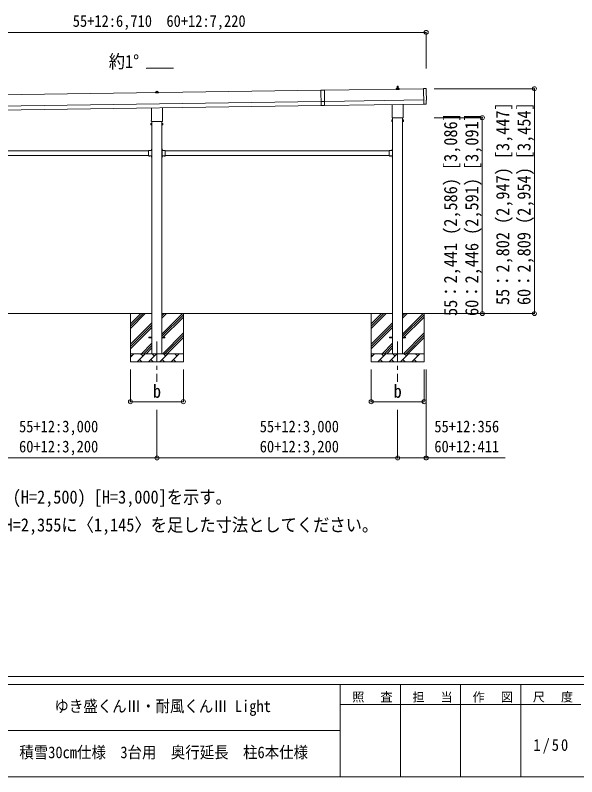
# Model space of a CAD drawing. Units: millimetres at full size, sheet at 1:50; details may follow other scales. Extents: x -14053 to 14053, y -9700 to 9700.
# Drawn here: x 451 to 7450, y -9700 to -209 of the extents above; entities that cross this region are included whole.
import ezdxf
from ezdxf.enums import TextEntityAlignment as Align

# ---------------------------------------------------------------- set-up
doc = ezdxf.new("R2010")
doc.units = ezdxf.units.MM
doc.header["$LTSCALE"] = 50
doc.header["$PDMODE"] = 32
doc.header["$PDSIZE"] = 50
doc.linetypes.add('CHAIN1', pattern=[8, 5, -1, 1, -1])
doc.linetypes.add('USER3', pattern=[4, 3, -1])
for name, color, linetype, lineweight in [('0-1_Defpoints', 7, 'CHAIN1', 9), ('0-2_TEXT1', 4, 'Continuous', 9), ('0-3_SHAPE', 7, 'Continuous', 9), ('0-7_PARTS2', 7, 'Continuous', 9), ('0-8_TABLE1', 6, 'Continuous', 9), ('0-D', 7, 'Continuous', 9), ('F-0', 7, 'Continuous', 9)]:
    doc.layers.add(name, color=color, linetype=linetype, lineweight=lineweight)
doc.styles.add('ＭＳ ゴシック', font='')
doc.styles.get('ＭＳ ゴシック').set_extended_font_data('MS Gothic')

msp = doc.modelspace()

# ---------------------------------------------------------------- linework, layer by layer
at = {"layer": '0-1_Defpoints'}
for p, q in [((2216.91, -4277.21), (2216.91, -4777.21)), ((5216.91, -4277.21), (5216.91, -4777.21))]:
    msp.add_line(p, q, dxfattribs=at)
at = {"layer": '0-2_TEXT1'}
for p, q in [((2424.28, -866.85), (2088.28, -871.65)), ((5539.51, -1125.47), (4304.14, -1143.12)), ((5198.66, -1132.73), (5198.66, -1125.02)), ((5235.16, -1132.73), (5198.66, -1132.73)), ((5199.04, -1124.23), (5234.78, -1124.23)), ((5199.43, -1124.05), (5206.15, -1122.42)), ((5206.53, -1122.23), (5227.29, -1122.23)), ((5206.91, -1121.44), (5206.91, -1117.23)), ((5207.91, -1117.23), (5225.91, -1117.23)), ((5210.91, -1117.23), (5211.64, -1093.71)), ((5212.64, -1092.73), (5221.19, -1092.73)), ((5222.19, -1093.71), (5222.91, -1117.23)), ((5226.91, -1121.44), (5226.91, -1117.23)), ((5234.4, -1124.05), (5227.68, -1122.42)), ((5235.16, -1132.73), (5235.16, -1125.02)), ((5539.44, -1120.38), (5542.28, -1319.22)), ((5571.12, -1121.59), (5539.44, -1120.38)), ((4259.14, -1143.76), (-1105.81, -1220.4)), ((2198.66, -1175.59), (2198.66, -1167.87)), ((2235.16, -1175.59), (2198.66, -1175.59)), ((2199.04, -1167.09), (2234.78, -1167.09)), ((2199.43, -1166.9), (2206.15, -1165.27)), ((2206.53, -1165.09), (2227.29, -1165.09)), ((2206.91, -1164.3), (2206.91, -1160.09)), ((2207.91, -1160.09), (2225.91, -1160.09)), ((2226.91, -1164.3), (2226.91, -1160.09)), ((2234.4, -1166.9), (2227.68, -1165.27)), ((2235.16, -1175.59), (2235.16, -1167.87)), ((4259.13, -1142.76), (4261.87, -1334.74)), ((-1103.81, -1360.39), (4261.14, -1283.75)), ((4306.16, -1284.6), (4261.16, -1285.24)), ((4306.14, -1283.1), (5541.51, -1265.45)), ((4306.85, -1333.1), (5542.23, -1315.45)), ((5148.61, -1476.72), (5148.61, -1321.07)), ((5285.21, -1319.12), (5285.21, -1476.72)), ((5560.49, -1318.05), (5542.28, -1319.22)), ((5561.17, -1318.68), (5560.49, -1318.05)), ((5561.91, -1318.94), (5568.82, -1318.48)), ((-1103.1, -1410.38), (4261.86, -1333.74)), ((2148.61, -1519.58), (2148.61, -1363.93)), ((2285.21, -1361.98), (2285.21, -1519.58)), ((4306.87, -1334.1), (4261.87, -1334.74)), ((5142.91, -1514.99), (5143.67, -1513.68)), ((5142.91, -1514.99), (5142.91, -1531.99)), ((5149.91, -1513.68), (5143.67, -1513.68)), ((5146.91, -1485.49), (5146.91, -1479.99)), ((5284.85, -1488.99), (5148.98, -1488.99)), ((5149.91, -1533.31), (5149.91, -1513.68)), ((5149.91, -1514.29), (5152.41, -1514.29)), ((5154.41, -1488.99), (5154.41, -4427.21)), ((5279.41, -4427.21), (5279.41, -1488.99)), ((5283.91, -1514.29), (5281.41, -1514.29)), ((5283.91, -1533.31), (5283.91, -1513.68)), ((5283.91, -1513.68), (5290.15, -1513.68)), ((5286.91, -1479.99), (5286.91, -1485.49)), ((5290.91, -1514.99), (5290.15, -1513.68)), ((5290.91, -1514.99), (5290.91, -1531.99)), ((2142.91, -1557.85), (2143.67, -1556.53)), ((2142.91, -1557.85), (2142.91, -1574.85)), ((2142.91, -1574.85), (2143.67, -1576.16)), ((2149.91, -1556.53), (2143.67, -1556.53)), ((2149.91, -1561.44), (2143.67, -1561.44)), ((2149.91, -1571.26), (2143.67, -1571.26)), ((2149.91, -1576.16), (2143.67, -1576.16)), ((2146.91, -1528.35), (2146.91, -1522.85)), ((2284.85, -1531.85), (2148.98, -1531.85)), ((2149.91, -1576.16), (2149.91, -1556.53)), ((2149.91, -1557.15), (2152.41, -1557.15)), ((2152.41, -1575.55), (2149.91, -1575.55)), ((2154.41, -1531.85), (2154.41, -4427.21)), ((2279.41, -4427.21), (2279.41, -1531.85)), ((2279.41, -1576.85), (2281.41, -1576.85)), ((2283.91, -1557.15), (2281.41, -1557.15)), ((2281.41, -1575.55), (2283.91, -1575.55)), ((2283.91, -1576.16), (2283.91, -1556.53)), ((2283.91, -1556.53), (2290.15, -1556.53)), ((2283.91, -1561.44), (2290.15, -1561.44)), ((2283.91, -1571.26), (2290.15, -1571.26)), ((2283.91, -1576.16), (2290.15, -1576.16)), ((2286.91, -1522.85), (2286.91, -1528.35)), ((2290.91, -1557.85), (2290.15, -1556.53)), ((2290.91, -1574.85), (2290.15, -1576.16)), ((2290.91, -1557.85), (2290.91, -1574.85)), ((5142.91, -1531.99), (5143.67, -1533.31)), ((5149.91, -1518.58), (5143.67, -1518.58)), ((5149.91, -1528.4), (5143.67, -1528.4)), ((5149.91, -1533.31), (5143.67, -1533.31)), ((5152.41, -1532.69), (5149.91, -1532.69)), ((5279.41, -1533.99), (5281.41, -1533.99)), ((5281.41, -1532.69), (5283.91, -1532.69)), ((5283.91, -1518.58), (5290.15, -1518.58)), ((5283.91, -1528.4), (5290.15, -1528.4)), ((5283.91, -1533.31), (5290.15, -1533.31)), ((5290.91, -1531.99), (5290.15, -1533.31)), ((2112.41, -1896.21), (2112.41, -1962.21)), ((2112.41, -1896.21), (2152.41, -1896.21)), ((2115.51, -1895.7), (2115.51, -1896.21)), ((2151.9, -1880.31), (2152.41, -1880.31)), ((2152.41, -1876.21), (2154.41, -1876.21)), ((2152.41, -1876.21), (2152.41, -1896.21)), ((2154.41, -1883.21), (2152.41, -1883.21)), ((2154.41, -1889.21), (2152.41, -1889.21)), ((2281.41, -1876.21), (2279.41, -1876.21)), ((2279.41, -1883.21), (2281.41, -1883.21)), ((2279.41, -1889.21), (2281.41, -1889.21)), ((2281.41, -1876.21), (2281.41, -1896.21)), ((2281.92, -1880.31), (2281.41, -1880.31)), ((2321.41, -1896.21), (2281.41, -1896.21)), ((2318.31, -1895.7), (2318.31, -1896.21)), ((2321.41, -1896.21), (2321.41, -1962.21)), ((5112.41, -1896.21), (5112.41, -1962.21)), ((5112.41, -1896.21), (5152.41, -1896.21)), ((5115.51, -1895.7), (5115.51, -1896.21)), ((5151.9, -1880.31), (5152.41, -1880.31)), ((5152.41, -1876.21), (5154.41, -1876.21)), ((5152.41, -1876.21), (5152.41, -1896.21)), ((5154.41, -1883.21), (5152.41, -1883.21)), ((5154.41, -1889.21), (5152.41, -1889.21)), ((-678.59, -1899.21), (2112.41, -1899.21)), ((-678.59, -1959.21), (2112.41, -1959.21)), ((2112.41, -1962.21), (2152.41, -1962.21)), ((2115.51, -1962.71), (2115.51, -1962.21)), ((2148.41, -1899.21), (2153.91, -1899.21)), ((2148.41, -1959.21), (2153.91, -1959.21)), ((2152.41, -1960.21), (2148.41, -1960.21)), ((2151.9, -1966.31), (2152.41, -1966.31)), ((2152.41, -1900.21), (2152.41, -1958.21)), ((2152.41, -1962.21), (2152.41, -1982.21)), ((2154.41, -1969.21), (2152.41, -1969.21)), ((2154.41, -1975.21), (2152.41, -1975.21)), ((2152.41, -1982.21), (2154.41, -1982.21)), ((2153.91, -1899.21), (2153.91, -1959.21)), ((2279.41, -1969.21), (2281.41, -1969.21)), ((2279.41, -1975.21), (2281.41, -1975.21)), ((2281.41, -1982.21), (2279.41, -1982.21)), ((2285.41, -1899.21), (2279.91, -1899.21)), ((2279.91, -1899.21), (2279.91, -1959.21)), ((2285.41, -1959.21), (2279.91, -1959.21)), ((2281.41, -1900.21), (2281.41, -1958.21)), ((2281.41, -1960.21), (2285.41, -1960.21)), ((2281.41, -1962.21), (2281.41, -1982.21)), ((2321.41, -1962.21), (2281.41, -1962.21)), ((2281.92, -1966.31), (2281.41, -1966.31)), ((2318.31, -1962.71), (2318.31, -1962.21)), ((2321.41, -1899.21), (5112.41, -1899.21)), ((2321.41, -1959.21), (5112.41, -1959.21)), ((5112.41, -1962.21), (5152.41, -1962.21)), ((5115.51, -1962.71), (5115.51, -1962.21)), ((5148.41, -1899.21), (5153.91, -1899.21)), ((5148.41, -1959.21), (5153.91, -1959.21)), ((5152.41, -1960.21), (5148.41, -1960.21)), ((5151.9, -1966.31), (5152.41, -1966.31)), ((5152.41, -1900.21), (5152.41, -1958.21)), ((5152.41, -1962.21), (5152.41, -1982.21)), ((5154.41, -1969.21), (5152.41, -1969.21)), ((5154.41, -1975.21), (5152.41, -1975.21)), ((5152.41, -1982.21), (5154.41, -1982.21)), ((5153.91, -1899.21), (5153.91, -1959.21)), ((2116.91, -4222.71), (2154.41, -4222.71)), ((2116.91, -4231.71), (2116.91, -4222.71)), ((2116.91, -4231.71), (2154.41, -4231.71)), ((2279.41, -4222.71), (2316.91, -4222.71)), ((2279.41, -4231.71), (2316.91, -4231.71)), ((2316.91, -4231.71), (2316.91, -4222.71)), ((5116.91, -4222.71), (5154.41, -4222.71)), ((5116.91, -4231.71), (5116.91, -4222.71)), ((5116.91, -4231.71), (5154.41, -4231.71)), ((5279.41, -4222.71), (5316.91, -4222.71)), ((5279.41, -4231.71), (5316.91, -4231.71)), ((5316.91, -4231.71), (5316.91, -4222.71))]:
    msp.add_line(p, q, dxfattribs=at)
for points in [[(4259.13, -1142.76), (4304.12, -1142.12), (4306.87, -1334.1)], [(5571.62, -1315.44), (5570.95, -1268.42), (5571.55, -1268.41)], [(5281.41, -1533.99), (5281.41, -1512.99), (5279.41, -1512.99)], [(2281.41, -1576.85), (2281.41, -1555.85), (2279.41, -1555.85)], [(2115.51, -1895.7), (2127.31, -1895.7), (2127.31, -1896.21)], [(2151.9, -1880.31), (2151.9, -1892.11), (2152.41, -1892.11)], [(2281.92, -1880.31), (2281.92, -1892.11), (2281.41, -1892.11)], [(2318.31, -1895.7), (2306.51, -1895.7), (2306.51, -1896.21)], [(5115.51, -1895.7), (5127.31, -1895.7), (5127.31, -1896.21)], [(5151.9, -1880.31), (5151.9, -1892.11), (5152.41, -1892.11)], [(2115.51, -1962.71), (2127.31, -1962.71), (2127.31, -1962.21)], [(2152.41, -1900.21), (2148.41, -1900.21), (2148.41, -1898.21), (2152.41, -1898.21)], [(2152.41, -1958.21), (2148.41, -1958.21), (2148.41, -1960.21)], [(2151.9, -1966.31), (2151.9, -1978.11), (2152.41, -1978.11)], [(2281.41, -1900.21), (2285.41, -1900.21), (2285.41, -1898.21), (2281.41, -1898.21)], [(2281.41, -1958.21), (2285.41, -1958.21), (2285.41, -1960.21)], [(2281.92, -1966.31), (2281.92, -1978.11), (2281.41, -1978.11)], [(2318.31, -1962.71), (2306.51, -1962.71), (2306.51, -1962.21)], [(5115.51, -1962.71), (5127.31, -1962.71), (5127.31, -1962.21)], [(5152.41, -1900.21), (5148.41, -1900.21), (5148.41, -1898.21), (5152.41, -1898.21)], [(5152.41, -1958.21), (5148.41, -1958.21), (5148.41, -1960.21)], [(5151.9, -1966.31), (5151.9, -1978.11), (5152.41, -1978.11)]]:
    msp.add_lwpolyline(points, dxfattribs=at)
for points in [[(5152.41, -1533.99), (5152.41, -1512.99), (5154.41, -1512.99), (5154.41, -1533.99)], [(2152.41, -1576.85), (2152.41, -1555.85), (2154.41, -1555.85), (2154.41, -1576.85)]]:
    msp.add_lwpolyline(points, close=True, dxfattribs=at)
at = {"layer": '0-2_TEXT1', "linetype": 'USER3'}
for points in [[(2118.91, -1893.59), (2120.27, -1896.37), (2121.41, -1896.98)], [(2123.91, -1893.59), (2122.56, -1896.37), (2121.41, -1896.98)], [(2149.8, -1883.71), (2152.58, -1885.06), (2153.19, -1886.21)], [(2149.8, -1888.71), (2152.58, -1887.35), (2153.19, -1886.21)], [(2284.02, -1883.71), (2281.24, -1885.06), (2280.64, -1886.21)], [(2284.02, -1888.71), (2281.24, -1887.35), (2280.64, -1886.21)], [(2309.91, -1893.59), (2311.27, -1896.37), (2312.41, -1896.98)], [(2314.91, -1893.59), (2313.56, -1896.37), (2312.41, -1896.98)], [(5118.91, -1893.59), (5120.27, -1896.37), (5121.41, -1896.98)], [(5123.91, -1893.59), (5122.56, -1896.37), (5121.41, -1896.98)], [(5149.8, -1883.71), (5152.58, -1885.06), (5153.19, -1886.21)], [(5149.8, -1888.71), (5152.58, -1887.35), (5153.19, -1886.21)], [(2118.91, -1964.82), (2120.27, -1962.04), (2121.41, -1961.43)], [(2123.91, -1964.82), (2122.56, -1962.04), (2121.41, -1961.43)], [(2149.8, -1969.71), (2152.58, -1971.06), (2153.19, -1972.21)], [(2149.8, -1974.71), (2152.58, -1973.35), (2153.19, -1972.21)], [(2284.02, -1969.71), (2281.24, -1971.06), (2280.64, -1972.21)], [(2284.02, -1974.71), (2281.24, -1973.35), (2280.64, -1972.21)], [(2309.91, -1964.82), (2311.27, -1962.04), (2312.41, -1961.43)], [(2314.91, -1964.82), (2313.56, -1962.04), (2312.41, -1961.43)], [(5118.91, -1964.82), (5120.27, -1962.04), (5121.41, -1961.43)], [(5123.91, -1964.82), (5122.56, -1962.04), (5121.41, -1961.43)], [(5149.8, -1969.71), (5152.58, -1971.06), (5153.19, -1972.21)], [(5149.8, -1974.71), (5152.58, -1973.35), (5153.19, -1972.21)]]:
    msp.add_lwpolyline(points, dxfattribs=at)
at = {"layer": '0-2_TEXT1'}
for centre, radius, start, end in [((5199.66, -1125.02), 1, 103.62699, 180), ((5205.91, -1121.44), 1, 283.62699, 0), ((5211, -1117.86), 4.13, 90, 171.17633), ((5207.91, -1118.23), 1, 90, 180), ((5212.64, -1093.73), 1, 90, 178.60509), ((5220.25, -1117.23), 4.83, 133.60282, 180), ((5213.58, -1117.23), 4.83, 0, 46.39718), ((5221.19, -1093.73), 1, 1.39491, 90), ((5222.83, -1117.86), 4.13, 8.82367, 90), ((5225.91, -1118.23), 1, 0, 90), ((5227.91, -1121.44), 1, 180, 256.37301), ((5234.16, -1125.02), 1, 0, 76.37301), ((2199.66, -1167.87), 1, 103.62699, 180), ((2205.91, -1164.3), 1, 283.62699, 0), ((2211, -1160.72), 4.13, 90, 171.17633), ((2207.91, -1161.09), 1, 90, 180), ((2220.25, -1160.09), 4.83, 133.60282, 180), ((2213.58, -1160.09), 4.83, 0, 46.39718), ((2222.83, -1160.72), 4.13, 8.82367, 90), ((2225.91, -1161.09), 1, 0, 90), ((2227.91, -1164.3), 1, 180, 256.37301), ((2234.16, -1167.87), 1, 0, 76.37301), ((5561.84, -1317.94), 1, 227.3164, 273.81435), ((5147.26, -1516.13), 4.34, 145.61575, 214.38425), ((5150.91, -1479.99), 4, 125.09963, 180), ((5150.91, -1485.49), 4, 180, 194.47751), ((5150.91, -1485.49), 4, 194.47751, 241.04498), ((5282.91, -1485.49), 4, 298.95502, 345.52249), ((5282.91, -1479.99), 4, 0, 54.90037), ((5282.91, -1485.49), 4, 345.52249, 0), ((5286.57, -1516.13), 4.34, 325.61575, 34.38425), ((2159.15, -1566.35), 16.24, 162.41205, 197.58795), ((2147.26, -1558.99), 4.34, 145.61575, 214.38425), ((2147.26, -1573.71), 4.34, 145.61575, 214.38425), ((2150.91, -1522.85), 4, 125.09963, 180), ((2150.91, -1528.35), 4, 180, 194.47751), ((2150.91, -1528.35), 4, 194.47751, 241.04498), ((2282.91, -1528.35), 4, 298.95502, 345.52249), ((2282.91, -1522.85), 4, 0, 54.90037), ((2282.91, -1528.35), 4, 345.52249, 0), ((2274.67, -1566.35), 16.24, 342.41205, 17.58795), ((2286.57, -1558.99), 4.34, 325.61575, 34.38425), ((2286.57, -1573.71), 4.34, 325.61575, 34.38425), ((5159.15, -1523.49), 16.24, 162.41205, 197.58795), ((5147.26, -1530.85), 4.34, 145.61575, 214.38425), ((5274.67, -1523.49), 16.24, 342.41205, 17.58795), ((5286.57, -1530.85), 4.34, 325.61575, 34.38425), ((2121.41, -1901.44), 8.23, 44.2189, 135.7811), ((2157.64, -1886.21), 8.23, 134.2189, 225.7811), ((2152.41, -1896.21), 2, 270, 0), ((2281.41, -1896.21), 2, 180, 270), ((2276.18, -1886.21), 8.23, 314.2189, 45.7811), ((2312.41, -1901.44), 8.23, 44.2189, 135.7811), ((5121.41, -1901.44), 8.23, 44.2189, 135.7811), ((5157.64, -1886.21), 8.23, 134.2189, 225.7811), ((5152.41, -1896.21), 2, 270, 0), ((2121.41, -1956.97), 8.23, 224.2189, 315.7811), ((2157.64, -1972.21), 8.23, 134.2189, 225.7811), ((2152.41, -1962.21), 2, 0, 90), ((2281.41, -1962.21), 2, 90, 180), ((2276.18, -1972.21), 8.23, 314.2189, 45.7811), ((2312.41, -1956.97), 8.23, 224.2189, 315.7811), ((5121.41, -1956.97), 8.23, 224.2189, 315.7811), ((5157.64, -1972.21), 8.23, 134.2189, 225.7811), ((5152.41, -1962.21), 2, 0, 90)]:
    msp.add_arc(centre, radius, start, end, dxfattribs=at)
for centre, major_axis, ratio, start_param, end_param in [((5570.92, -1124.58), (3, -0.04), 0.99863, 6.2683889, 7.8016218), ((10337.3, -1126.92), (-4762.89, -68.04), 0.99863, 6.268406, 6.2977043), ((5568.62, -1315.48), (2.21, -2.04), 0.9974, 5.5252311, 7.0411395), ((5571.49, -1264.01), (4.41, -0.06), 0.99863, 4.712389, 6.2976778)]:
    msp.add_ellipse(centre, major_axis=major_axis, ratio=ratio, start_param=start_param, end_param=end_param, dxfattribs=at)
at = {"layer": '0-3_SHAPE'}
for p, q in [((2154.41, -3927.21), (-720.59, -3927.21)), ((1886.91, -3927.21), (1886.91, -4527.21)), ((1886.91, -4112.26), (2071.96, -3927.21)), ((1886.91, -4083.97), (2043.68, -3927.21)), ((1886.91, -4055.69), (2015.39, -3927.21)), ((5154.41, -3927.21), (2279.41, -3927.21)), ((2279.41, -4182.3), (2534.51, -3927.21)), ((2279.41, -3984.31), (2336.52, -3927.21)), ((2279.41, -3956.03), (2308.24, -3927.21)), ((2279.41, -4210.59), (2546.91, -3943.09)), ((2279.41, -4238.87), (2546.91, -3971.37)), ((2546.91, -3927.21), (2546.91, -4527.21)), ((4886.91, -3927.21), (4886.91, -4527.21)), ((4886.91, -4112.26), (5071.96, -3927.21)), ((4886.91, -4083.97), (5043.68, -3927.21)), ((4886.91, -4055.69), (5015.39, -3927.21)), ((6567.79, -3927.21), (5279.41, -3927.21)), ((5279.41, -4182.3), (5534.51, -3927.21)), ((5279.41, -3984.31), (5336.52, -3927.21)), ((5279.41, -3956.03), (5308.24, -3927.21)), ((5279.41, -4210.59), (5546.91, -3943.09)), ((5279.41, -4238.87), (5546.91, -3971.37)), ((5546.91, -3927.21), (5546.91, -4527.21)), ((1886.91, -4310.25), (2154.41, -4042.75)), ((1886.91, -4338.53), (2154.41, -4071.03)), ((4886.91, -4310.25), (5154.41, -4042.75)), ((4886.91, -4338.53), (5154.41, -4071.03)), ((1886.91, -4366.81), (2154.41, -4099.31)), ((2289.07, -4427.21), (2546.91, -4169.36)), ((4886.91, -4366.81), (5154.41, -4099.31)), ((5289.07, -4427.21), (5546.91, -4169.36)), ((2317.35, -4427.21), (2546.91, -4197.65)), ((2345.64, -4427.21), (2546.91, -4225.93)), ((5317.35, -4427.21), (5546.91, -4197.65)), ((5345.64, -4427.21), (5546.91, -4225.93)), ((2024.51, -4427.21), (2154.41, -4297.3)), ((2052.8, -4427.21), (2154.41, -4325.59)), ((2081.08, -4427.21), (2154.41, -4353.87)), ((5024.51, -4427.21), (5154.41, -4297.3)), ((5052.8, -4427.21), (5154.41, -4325.59)), ((5081.08, -4427.21), (5154.41, -4353.87)), ((1886.91, -4427.21), (2546.91, -4427.21)), ((1886.91, -4470.1), (1929.81, -4427.21)), ((1901.25, -4455.76), (1886.91, -4441.42)), ((1971.23, -4527.21), (2071.23, -4427.21)), ((2042.67, -4455.76), (2014.12, -4427.21)), ((2112.65, -4527.21), (2212.65, -4427.21)), ((2184.09, -4455.76), (2155.54, -4427.21)), ((2254.07, -4527.21), (2354.07, -4427.21)), ((2325.52, -4455.76), (2296.96, -4427.21)), ((2395.49, -4527.21), (2495.49, -4427.21)), ((2466.94, -4455.76), (2438.38, -4427.21)), ((2543.63, -4427.21), (2546.91, -4423.92)), ((4886.91, -4427.21), (5546.91, -4427.21)), ((4886.91, -4470.1), (4929.81, -4427.21)), ((4901.25, -4455.76), (4886.91, -4441.42)), ((4971.23, -4527.21), (5071.23, -4427.21)), ((5042.67, -4455.76), (5014.12, -4427.21)), ((5112.65, -4527.21), (5212.65, -4427.21)), ((5184.09, -4455.76), (5155.54, -4427.21)), ((5254.07, -4527.21), (5354.07, -4427.21)), ((5325.52, -4455.76), (5296.96, -4427.21)), ((5395.49, -4527.21), (5495.49, -4427.21)), ((5466.94, -4455.76), (5438.38, -4427.21)), ((5543.63, -4427.21), (5546.91, -4423.92)), ((2546.91, -4527.21), (1886.91, -4527.21)), ((1999.78, -4498.65), (2028.33, -4527.21)), ((2141.2, -4498.65), (2169.75, -4527.21)), ((2282.62, -4498.65), (2311.18, -4527.21)), ((2424.04, -4498.65), (2452.6, -4527.21)), ((5546.91, -4527.21), (4886.91, -4527.21)), ((4999.78, -4498.65), (5028.33, -4527.21)), ((5141.2, -4498.65), (5169.75, -4527.21)), ((5282.62, -4498.65), (5311.18, -4527.21)), ((5424.04, -4498.65), (5452.6, -4527.21))]:
    msp.add_line(p, q, dxfattribs=at)
at = {"layer": '0-7_PARTS2', "color": 4}
for p, q in [((2088.28, -871.65), (2088.28, -866.85)), ((2088.28, -866.85), (2424.28, -866.85))]:
    msp.add_line(p, q, dxfattribs=at)
at = {"layer": '0-8_TABLE1'}
for p, q in [((5572.52, -423.09), (-1136.82, -423.09)), ((5572.52, -423.09), (5572.52, -873.09)), ((6922.52, -1125.03), (5671.52, -1125.03)), ((6922.52, -3927.21), (6922.52, -1125.03)), ((6272.52, -1486.49), (5672.52, -1486.49)), ((6272.52, -1486.49), (6272.52, -3927.21)), ((6922.52, -3927.21), (5671.52, -3927.21)), ((1886.91, -5026.21), (1886.91, -4626.21)), ((2546.91, -5026.21), (2546.91, -4626.21)), ((4886.91, -5026.21), (4886.91, -4626.21)), ((5546.91, -5026.21), (5546.91, -4626.21)), ((5572.52, -5726.21), (5572.52, -4626.21)), ((1886.91, -5026.21), (2546.91, -5026.21)), ((4886.91, -5026.21), (5546.91, -5026.21)), ((2216.91, -5726.21), (2216.91, -5128.21)), ((5216.91, -5726.21), (5216.91, -5128.21)), ((6557.1, -5726.21), (-2121.4, -5726.21)), ((2216.91, -5726.21), (-783.09, -5726.21)), ((5216.91, -5726.21), (2216.91, -5726.21)), ((5572.52, -5726.21), (5216.91, -5726.21)), ((6557.1, -5726.21), (5572.52, -5726.21))]:
    msp.add_line(p, q, dxfattribs=at)
for p in [(5572.52, -423.09), (6922.52, -1125.03), (6272.52, -1486.49), (6272.52, -3927.21), (6922.52, -3927.21), (1886.91, -5026.21), (2546.91, -5026.21), (4886.91, -5026.21), (5546.91, -5026.21), (2216.91, -5726.21), (5216.91, -5726.21), (5572.52, -5726.21)]:
    msp.add_point(p, dxfattribs=at)
at = {"layer": 'F-0', "color": 5, "lineweight": 5}
for p, q in [((-14053.43, -8450), (13346.57, -8450)), ((-14053.43, -8550), (8901.98, -8550)), ((4501.97, -8550), (4501.97, -9700)), ((5251.97, -8550), (5251.97, -9700)), ((6001.97, -8550), (6001.97, -9700)), ((6751.97, -8550), (6751.97, -9700)), ((4501.97, -8800), (7501.97, -8800)), ((-5748.03, -9125), (4501.97, -9125)), ((-14053.43, -9700), (13346.57, -9700))]:
    msp.add_line(p, q, dxfattribs=at)

# ---------------------------------------------------------------- texts
at = {"layer": '0-7_PARTS2', "style": 'ＭＳ ゴシック', "width": 0.9}
msp.add_text('約1°', height=165, dxfattribs=at).set_placement((1617.2, -916.9), align=Align.BOTTOM_LEFT)
at = {"layer": '0-8_TABLE1', "color": 7, "style": 'ＭＳ ゴシック', "width": 0.9}
for s, height, p in [('55+12:6,710\u300060+12:7,220', 146.6, (1167.85, -398.09)), ('b', 165, (2166.91, -5026.21)), ('b', 165, (5166.91, -5026.21)), ('55+12:3,000', 146.6, (498.16, -5451.21)), ('55+12:3,000', 146.6, (3498.16, -5451.21)), ('55+12:356', 146.6, (5674.38, -5451.21)), ('60+12:3,200', 146.6, (498.16, -5701.21)), ('60+12:3,200', 146.6, (3498.16, -5701.21)), ('60+12:411', 146.6, (5674.38, -5701.21))]:
    msp.add_text(s, height=height, dxfattribs=at).set_placement(p, align=Align.BOTTOM_LEFT)
for s, p in [('55：2,802 (2,947) [3,447]', (6658.01, -3821.12)), ('60：2,809 (2,954) [3,454]', (6922.52, -3821.12)), ('55：2,441 (2,586) [3,086]', (6008.01, -3956.85)), ('60：2,446 (2,591) [3,091]', (6272.52, -3956.85))]:
    msp.add_text(s, height=165, rotation=90, dxfattribs=at).set_placement(p, align=Align.BOTTOM_LEFT)
at = {"layer": '0-D', "style": 'ＭＳ ゴシック', "width": 0.9}
for s, p in [('・高さ寸法は、H=2,355 (H=2,500) [H=3,000]を示す。', (-1806.15, -6345.32)), ('・〈H=3,500〉の場合、H=2,355に〈1,145〉を足した寸法としてください。', (-1806.15, -6692.69))]:
    msp.add_text(s, height=165, dxfattribs=at).set_placement(p, align=Align.BOTTOM_LEFT)
at = {"layer": 'F-0', "style": 'ＭＳ ゴシック', "width": 0.9}
for s, p in [('ゆき盛くんⅢ・耐風くんⅢ Light', (939.47, -8937.5)), ('積雪30cm仕様\u30003台用\u3000奥行延長\u3000柱6本仕様', (501.97, -9512.5))]:
    msp.add_text(s, height=146.6, dxfattribs=at).set_placement(p, align=Align.BOTTOM_LEFT)
at = {"layer": 'F-0', "attachment_point": 7, "style": 'ＭＳ ゴシック'}
for s, insert, char_height in [('\\T1.17;照\u3000査', (4651.98, -8775), 110), ('\\T1.17;尺\u3000度', (6901.98, -8775), 110), ('\\T1.17;担\u3000当', (5401.98, -8775), 110), ('\\T1.17;作\u3000図', (6151.97, -8775), 110), ('\\T1.28;\\W0.9;1/50', (6908.22, -9412.5), 146.6)]:
    msp.add_mtext(s, dxfattribs=dict(at, insert=insert, char_height=char_height))

doc.saveas('drawing.dxf')
